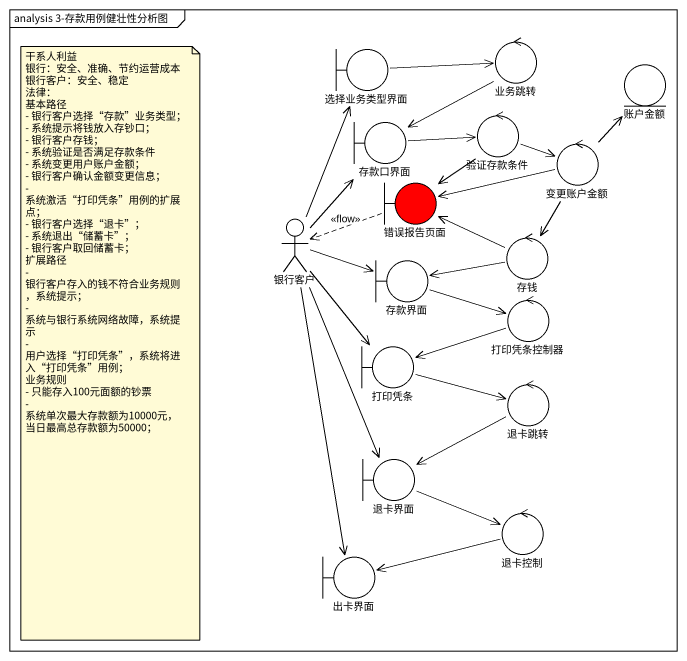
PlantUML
@startuml
mainframe analysis 3-存款用例健壮性分析图
boundary 选择业务类型界面
control 业务跳转
entity 账户金额
boundary 存款口界面
control 验证存款条件
control 变更账户金额
boundary 错误报告页面 #FF0000
actor 银行客户
boundary 存款界面
control 存钱
control 打印凭条控制器
boundary 打印凭条
control 退卡跳转
boundary 退卡界面
control 退卡控制
boundary 出卡界面
选择业务类型界面 -right-> 业务跳转
业务跳转 --> 存款口界面
存款口界面 -right-> 验证存款条件
验证存款条件 -right-> 变更账户金额
验证存款条件 --> 错误报告页面
变更账户金额 -up-> 账户金额
变更账户金额 -left-> 错误报告页面
变更账户金额 --> 存钱
错误报告页面 .left.> 银行客户 : <<flow>>
银行客户 -up-> 选择业务类型界面
银行客户 -up-> 存款口界面
银行客户 -right-> 存款界面
银行客户 --> 打印凭条
银行客户 --> 退卡界面
银行客户 --> 出卡界面
存款界面 -right-> 打印凭条控制器
存钱 -left-> 错误报告页面
存钱 -left-> 存款界面
打印凭条控制器 -left-> 打印凭条
打印凭条 -right-> 退卡跳转
退卡跳转 -left-> 退卡界面
退卡界面 -right-> 退卡控制
退卡控制 -left-> 出卡界面
note as N1
  干系人利益
  银行：安全、准确、节约运营成本
  银行客户：安全、稳定
  法律：
  基本路径
  - 银行客户选择“存款”业务类型；
  - 系统提示将钱放入存钞口；
  - 银行客户存钱；
  - 系统验证是否满足存款条件
  - 系统变更用户账户金额；
  - 银行客户确认金额变更信息；
  - 系统激活“打印凭条”用例的扩展点；
  - 银行客户选择“退卡”；
  - 系统退出“储蓄卡”；
  - 银行客户取回储蓄卡；
  扩展路径
  - 银行客户存入的钱不符合业务规则，系统提示；
  - 系统与银行系统网络故障，系统提示
  - 用户选择“打印凭条”，系统将进入“打印凭条”用例；
  业务规则
  - 只能存入100元面额的钞票
  - 系统单次最大存款额为10000元，当日最高总存款额为50000；
end note
@enduml
